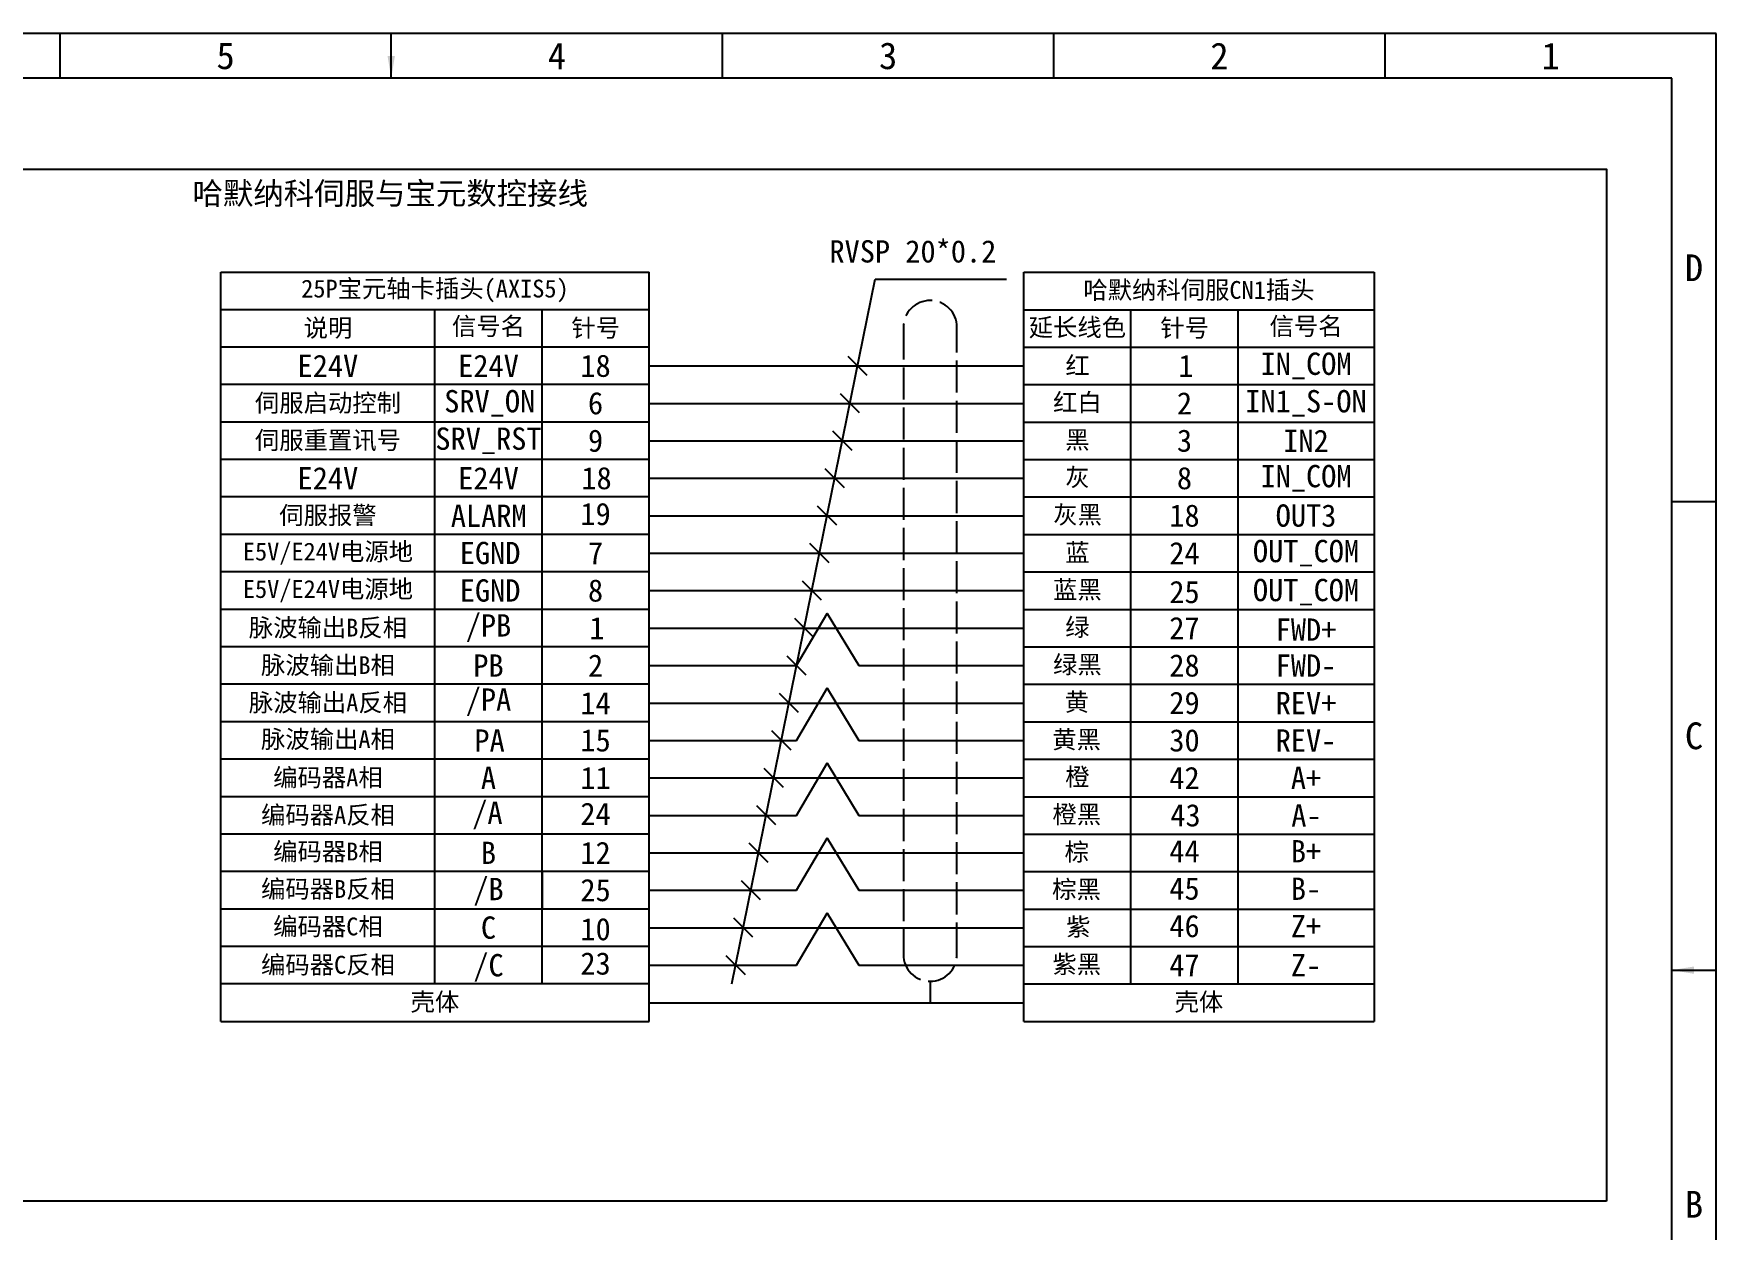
# Model space of a CAD drawing. Header units: millimetres. Extents: x 547 to 2149, y 622 to 1790.
# Drawn here: x 981.1 to 1169.7, y 938.3 to 1072.4 of the extents above; entities that cross this region are included whole.
import ezdxf

# ---------------------------------------------------------------- set-up
doc = ezdxf.new("R2010")
doc.units = ezdxf.units.MM
doc.linetypes.add('ACAD_ISO02W100', pattern=[15, 12, -3])
for name, color, linetype in [('中文标注', 3, 'Continuous'), ('仅图框使用', 7, 'Continuous'), ('元器件与线路', 7, 'Continuous'), ('英文数字标注', 3, 'Continuous'), ('虚线', 7, 'ACAD_ISO02W100')]:
    doc.layers.add(name, color=color, linetype=linetype)
doc.styles.get("Standard").update_dxf_attribs({"font": 'txt', "bigfont": 'gbcbig.shx'})
doc.dimstyles.new('ISO-25', dxfattribs={"dimtxt": 2.5, "dimasz": 2.5, "dimexe": 1.25, "dimexo": 0.625, "dimtad": 1, "dimtxsty": 'Standard', "dimcen": 2.5, "dimadec": 0, "dimazin": 0, "dimtfac": 1, "dimtmove": 0, "dimatfit": 3, "dimfxl": 0, "dimarcsym": 0})

msp = doc.modelspace()

# ---------------------------------------------------------------- linework, layer by layer
at = {"layer": '仅图框使用'}
for p, q in [((1169.71, 1072.38), (872.71, 1072.38)), ((984.09, 1067.38), (984.09, 1072.38)), ((1058.34, 1067.38), (1058.34, 1072.38)), ((1095.46, 1067.38), (1095.46, 1072.38)), ((1132.59, 1067.38), (1132.59, 1072.38)), ((1169.71, 862.38), (1169.71, 1072.38)), ((1164.71, 1067.38), (877.71, 1067.38)), ((1164.71, 867.38), (1164.71, 1067.38)), ((1169.71, 1019.88), (1164.71, 1019.88))]:
    msp.add_line(p, q, dxfattribs=at)
at = {"layer": '元器件与线路'}
for p, q in [((1002.11, 1045.63), (1050.11, 1045.63)), ((1002.11, 961.63), (1002.11, 1045.63)), ((1050.11, 961.63), (1050.11, 1045.63)), ((1092.11, 1045.63), (1131.35, 1045.63)), ((1092.11, 961.63), (1092.11, 1045.63)), ((1131.35, 1045.63), (1131.35, 961.63)), ((1050.11, 1041.43), (1002.11, 1041.43)), ((1026.11, 965.83), (1026.11, 1041.43)), ((1038.11, 965.83), (1038.11, 1041.43)), ((1092.11, 1041.43), (1131.35, 1041.43)), ((1104.11, 965.83), (1104.11, 1041.43)), ((1116.11, 965.83), (1116.11, 1041.43)), ((1050.11, 1037.23), (1002.11, 1037.23)), ((1092.11, 1037.23), (1131.35, 1037.23)), ((1050.11, 1035.13), (1092.11, 1035.13)), ((1050.11, 1033.03), (1002.11, 1033.03)), ((1092.11, 1033.03), (1131.35, 1033.03)), ((1050.11, 1030.93), (1092.11, 1030.93)), ((1050.11, 1028.83), (1002.11, 1028.83)), ((1092.11, 1028.83), (1131.35, 1028.83)), ((1050.11, 1026.73), (1092.11, 1026.73)), ((1050.11, 1024.63), (1002.11, 1024.63)), ((1092.11, 1024.63), (1131.35, 1024.63)), ((1050.11, 1022.53), (1092.11, 1022.53)), ((1050.11, 1020.43), (1002.11, 1020.43)), ((1092.11, 1020.43), (1131.35, 1020.43)), ((1050.11, 1018.33), (1092.11, 1018.33)), ((1050.11, 1016.23), (1002.11, 1016.23)), ((1092.11, 1016.23), (1131.35, 1016.23)), ((1050.11, 1014.13), (1092.11, 1014.13)), ((1050.11, 1012.03), (1002.11, 1012.03)), ((1092.11, 1012.03), (1131.35, 1012.03)), ((1050.11, 1009.93), (1092.11, 1009.93)), ((1050.11, 1007.83), (1002.11, 1007.83)), ((1092.11, 1007.83), (1131.35, 1007.83)), ((1050.11, 1005.73), (1092.11, 1005.73)), ((1050.11, 1003.63), (1002.11, 1003.63)), ((1092.11, 1003.63), (1131.35, 1003.63)), ((1050.11, 1001.53), (1066.61, 1001.53)), ((1073.61, 1001.53), (1092.11, 1001.53)), ((1050.11, 999.43), (1002.11, 999.43)), ((1092.11, 999.43), (1131.35, 999.43)), ((1050.11, 997.33), (1092.11, 997.33)), ((1050.11, 995.23), (1002.11, 995.23)), ((1092.11, 995.23), (1131.35, 995.23)), ((1050.11, 993.13), (1066.61, 993.13)), ((1073.61, 993.13), (1092.11, 993.13)), ((1050.11, 991.03), (1002.11, 991.03)), ((1092.11, 991.03), (1131.35, 991.03)), ((1050.11, 988.93), (1092.11, 988.93)), ((1050.11, 986.83), (1002.11, 986.83)), ((1092.11, 986.83), (1131.35, 986.83)), ((1050.11, 984.73), (1066.61, 984.73)), ((1073.61, 984.73), (1092.11, 984.73)), ((1050.11, 982.63), (1002.11, 982.63)), ((1092.11, 982.63), (1131.35, 982.63)), ((1050.11, 980.53), (1092.11, 980.53)), ((1050.11, 978.43), (1002.11, 978.43)), ((1038.11, 978.43), (1038.11, 974.23)), ((1038.11, 978.43), (1038.11, 974.23)), ((1092.11, 978.43), (1131.35, 978.43)), ((1050.11, 976.33), (1066.61, 976.33)), ((1073.61, 976.33), (1092.11, 976.33)), ((1050.11, 974.23), (1002.11, 974.23)), ((1092.11, 974.23), (1131.35, 974.23)), ((1050.11, 972.13), (1092.11, 972.13)), ((1050.11, 970.03), (1002.11, 970.03)), ((1092.11, 970.03), (1131.35, 970.03)), ((1050.11, 967.93), (1066.61, 967.93)), ((1073.61, 967.93), (1092.11, 967.93)), ((1050.11, 965.83), (1002.11, 965.83)), ((1092.11, 965.83), (1131.35, 965.83)), ((1050.11, 963.73), (1092.11, 963.73)), ((1002.11, 961.63), (1050.11, 961.63)), ((1092.11, 961.63), (1131.35, 961.63))]:
    msp.add_line(p, q, dxfattribs=at)
msp.add_lwpolyline([(1157.39, 941.47), (884.8, 941.47), (884.8, 1057.19), (1157.39, 1057.19)], close=True, dxfattribs=at)
for points in [[(1066.61, 1001.53), (1070.07, 1007.38), (1073.61, 1001.53)], [(1066.61, 993.13), (1070.07, 998.98), (1073.61, 993.13)], [(1066.61, 984.73), (1070.07, 990.58), (1073.61, 984.73)], [(1066.61, 976.33), (1070.07, 982.18), (1073.61, 976.33)], [(1066.61, 967.93), (1070.07, 973.78), (1073.61, 967.93)], [(1081.61, 966.13), (1081.61, 963.73)]]:
    msp.add_lwpolyline(points, dxfattribs=at)
at = {"layer": '英文数字标注', "color": 4}
for p, q in [((1059.4, 965.83), (1075.46, 1044.84)), ((1075.46, 1044.84), (1090.15, 1044.84)), ((1074.56, 1034.06), (1072.41, 1036.2)), ((1073.7, 1029.86), (1071.56, 1032)), ((1072.85, 1025.66), (1070.7, 1027.8)), ((1072, 1021.46), (1069.85, 1023.6)), ((1071.14, 1017.26), (1069, 1019.4)), ((1070.29, 1013.06), (1068.14, 1015.2)), ((1069.43, 1008.86), (1067.29, 1011)), ((1068.58, 1004.66), (1066.43, 1006.8)), ((1067.73, 1000.46), (1065.58, 1002.6)), ((1066.87, 996.26), (1064.73, 998.4)), ((1066.02, 992.06), (1063.87, 994.2)), ((1065.17, 987.86), (1063.02, 990)), ((1064.31, 983.66), (1062.17, 985.8)), ((1063.46, 979.46), (1061.31, 981.6)), ((1062.6, 975.26), (1060.46, 977.4)), ((1061.75, 971.06), (1059.6, 973.2)), ((1060.9, 966.86), (1058.75, 969))]:
    msp.add_line(p, q, dxfattribs=at)
at = {"layer": '虚线', "ltscale": 0.3}
for p, q in [((1078.61, 1039.46), (1078.61, 969.13)), ((1084.61, 969.13), (1084.61, 1039.46))]:
    msp.add_line(p, q, dxfattribs=at)
for centre, start, end in [((1081.61, 1039.46), 0, 180), ((1081.61, 969.13), 180, 0)]:
    msp.add_arc(centre, 3, start, end, dxfattribs=at)

# ---------------------------------------------------------------- texts
at = {"layer": '中文标注', "attachment_point": 5}
for s, insert, char_height, width in [('{\\fSimSun|b0|i0|c134|p2;哈默纳科伺服与宝元数控接线}', (1021.1, 1054.33), 2.5, 272.5884), ('{\\fSimSun|b0|i0|c134|p2;25P宝元轴卡插头(AXIS5)}', (1026.11, 1043.53), 2, 48), ('{\\fSimSun|b0|i0|c134|p2;哈默纳科伺服CN1插头}', (1111.73, 1043.53), 2, 39.2387), ('{\\fSimSun|b0|i0|c134|p2;说明}', (1014.12, 1039.27), 2, 23.9785), ('{\\fSimSun|b0|i0|c134|p2;信号名}', (1032.11, 1039.47), 2, 12), ('{\\fSimSun|b0|i0|c134|p2;针号}', (1044.13, 1039.28), 2, 12), ('{\\fSimSun|b0|i0|c134|p2;延长线色}', (1098.11, 1039.33), 2, 12), ('{\\fSimSun|b0|i0|c134|p2;针号}', (1110.13, 1039.28), 2, 12), ('{\\fSimSun|b0|i0|c134|p2;信号名}', (1123.73, 1039.47), 2, 15.2387), ('{\\fSimSun|b0|i0|c134|p2;红}', (1098.13, 1035.13), 2, 11.97), ('{\\fSimSun|b0|i0|c134|p2;伺服启动控制}', (1014.12, 1030.87), 2, 23.9785), ('{\\fSimSun|b0|i0|c134|p2;红白}', (1098.11, 1030.93), 2, 12), ('{\\fSimSun|b0|i0|c134|p2;灰}', (1098.11, 1022.53), 2, 12), ('{\\fSimSun|b0|i0|c134|p2;伺服报警}', (1014.12, 1018.27), 2, 23.9785), ('{\\fSimSun|b0|i0|c134|p2;灰黑}', (1098.13, 1018.33), 2, 11.97), ('{\\fSimSun|b0|i0|c134|p2;脉波输出B反相}', (1014.12, 1005.67), 2, 23.9785), ('{\\fSimSun|b0|i0|c134|p2;绿}', (1098.11, 1005.73), 2, 12), ('{\\fSimSun|b0|i0|c134|p2;脉波输出B相}', (1014.12, 1001.47), 2, 23.9785), ('{\\fSimSun|b0|i0|c134|p2;绿黑}', (1098.11, 1001.53), 2, 12), ('{\\fSimSun|b0|i0|c134|p2;编码器A相}', (1014.12, 988.87), 2, 23.9785), ('{\\fSimSun|b0|i0|c134|p2;橙}', (1098.11, 988.93), 2, 12), ('{\\fSimSun|b0|i0|c134|p2;编码器A反相}', (1014.12, 984.67), 2, 23.9785), ('{\\fSimSun|b0|i0|c134|p2;橙黑}', (1098.04, 984.73), 2, 11.7945), ('{\\fSimSun|b0|i0|c134|p2;编码器C相}', (1014.12, 972.17), 2, 23.9785), ('{\\fSimSun|b0|i0|c134|p2;紫}', (1098.21, 972.13), 2, 11.7945), ('{\\fSimSun|b0|i0|c134|p2;紫黑}', (1098.04, 967.93), 2, 11.7945), ('{\\fSimSun|b0|i0|c134|p2;编码器C反相}', (1014.12, 967.87), 2, 23.9785), ('{\\fSimSun|b0|i0|c134|p2;壳体}', (1026.11, 963.71), 2, 48), ('{\\fSimSun|b0|i0|c134|p2;壳体}', (1111.73, 963.71), 2, 39.2387)]:
    msp.add_mtext(s, dxfattribs=dict(at, insert=insert, char_height=char_height, width=width))
at = {"layer": '中文标注', "color": 6, "char_height": 2, "attachment_point": 5}
for s, insert, width in [('{\\fSimSun|b0|i0|c134|p2;伺服重置讯号}', (1014.12, 1026.67), 23.9785), ('{\\fSimSun|b0|i0|c134|p2;黑}', (1098.11, 1026.73), 12), ('{\\fSimSun|b0|i0|c134|p2;E5V/E24V电源地}', (1014.12, 1014.07), 23.9785), ('{\\fSimSun|b0|i0|c134|p2;蓝}', (1098.11, 1014.13), 12), ('{\\fSimSun|b0|i0|c134|p2;E5V/E24V电源地}', (1014.12, 1009.87), 23.9785), ('{\\fSimSun|b0|i0|c134|p2;蓝黑}', (1098.11, 1009.93), 12), ('{\\fSimSun|b0|i0|c134|p2;脉波输出A反相}', (1014.12, 997.27), 23.9785), ('{\\fSimSun|b0|i0|c134|p2;黄}', (1098.04, 997.33), 11.7945), ('{\\fSimSun|b0|i0|c134|p2;脉波输出A相}', (1014.12, 993.17), 23.9785), ('{\\fSimSun|b0|i0|c134|p2;黄黑}', (1098.01, 993.13), 11.7945), ('{\\fSimSun|b0|i0|c134|p2;编码器B相}', (1014.12, 980.57), 23.9785), ('{\\fSimSun|b0|i0|c134|p2;棕}', (1098.04, 980.53), 11.7945), ('{\\fSimSun|b0|i0|c134|p2;编码器B反相}', (1014.12, 976.37), 23.9785), ('{\\fSimSun|b0|i0|c134|p2;棕黑}', (1098.01, 976.33), 11.7945)]:
    msp.add_mtext(s, dxfattribs=dict(at, insert=insert, width=width))
at = {"layer": '仅图框使用', "char_height": 3, "attachment_point": 5}
for s, insert, width in [('{\\fSimSun|b0|i0|c134|p2;5}', (1002.65, 1069.88), 37.125), ('{\\fSimSun|b0|i0|c134|p2;4}', (1039.78, 1069.88), 37.125), ('{\\fSimSun|b0|i0|c134|p2;3}', (1076.9, 1069.88), 37.125), ('{\\fSimSun|b0|i0|c134|p2;2}', (1114.03, 1069.88), 37.125), ('{\\fSimSun|b0|i0|c134|p2;1}', (1151.15, 1069.88), 37.125), ('{\\fSimSun|b0|i0|c134|p2;D}', (1167.21, 1046.13), 5), ('{\\fSimSun|b0|i0|c134|p2;C}', (1167.21, 993.63), 5), ('{\\fSimSun|b0|i0|c134|p2;B}', (1167.21, 941.13), 5)]:
    msp.add_mtext(s, dxfattribs=dict(at, insert=insert, width=width))
at = {"layer": '英文数字标注', "color": 4, "insert": (1079.67, 1047.95), "char_height": 2.5, "width": 24, "attachment_point": 5}
msp.add_mtext('{\\fSimSun|b0|i0|c134|p2;RVSP 20*0.2}', dxfattribs=at)
at = {"layer": '英文数字标注', "char_height": 2.5, "attachment_point": 5}
for s, insert, width in [('{\\fSimSun|b0|i0|c134|p2;E24V}', (1014.11, 1035.13), 24), ('{\\fSimSun|b0|i0|c134|p2;E24V}', (1032.11, 1035.13), 12), ('{\\fSimSun|b0|i0|c134|p2;18}', (1044.11, 1035.13), 12), ('{\\fSimSun|b0|i0|c134|p2;1}', (1110.27, 1035.13), 12.308), ('{\\fSimSun|b0|i0|c134|p2;IN_COM}', (1123.73, 1035.13), 15.2387), ('{\\fSimSun|b0|i0|c134|p2;SRV_ON}', (1032.25, 1030.93), 11.7287), ('{\\fSimSun|b0|i0|c134|p2;6}', (1044.11, 1030.93), 12), ('{\\fSimSun|b0|i0|c134|p2;2}', (1110.11, 1030.93), 12), ('{\\fSimSun|b0|i0|c134|p2;IN1_S-ON}', (1123.73, 1030.93), 15.2387), ('{\\fSimSun|b0|i0|c134|p2;IN_COM}', (1123.73, 1022.53), 15.2387), ('{\\fSimSun|b0|i0|c134|p2;E24V}', (1014.11, 1022.53), 24), ('{\\fSimSun|b0|i0|c134|p2;E24V}', (1032.11, 1022.53), 12), ('{\\fSimSun|b0|i0|c134|p2;18}', (1044.22, 1022.53), 12), ('{\\fSimSun|b0|i0|c134|p2;8}', (1110.11, 1022.53), 12), ('{\\fSimSun|b0|i0|c134|p2;ALARM}', (1032.14, 1018.33), 12), ('{\\fSimSun|b0|i0|c134|p2;19}', (1044.11, 1018.51), 12), ('{\\fSimSun|b0|i0|c134|p2;18}', (1110.11, 1018.33), 12), ('{\\fSimSun|b0|i0|c134|p2;OUT3}', (1123.73, 1018.33), 15.2387), ('{\\fSimSun|b0|i0|c134|p2;/PB}', (1032.11, 1005.73), 12), ('{\\fSimSun|b0|i0|c134|p2;1}', (1044.27, 1005.73), 12.308), ('{\\fSimSun|b0|i0|c134|p2;27}', (1110.11, 1005.73), 12), ('{\\fSimSun|b0|i0|c134|p2;FWD+}', (1123.73, 1005.56), 15.2387), ('{\\fSimSun|b0|i0|c134|p2;PB}', (1032.11, 1001.53), 12), ('{\\fSimSun|b0|i0|c134|p2;2}', (1044.11, 1001.53), 12), ('{\\fSimSun|b0|i0|c134|p2;28}', (1110.11, 1001.53), 12), ('{\\fSimSun|b0|i0|c134|p2;FWD-}', (1123.73, 1001.53), 15.2387), ('{\\fSimSun|b0|i0|c134|p2;A}', (1032.11, 988.93), 12), ('{\\fSimSun|b0|i0|c134|p2;11}', (1044.11, 988.93), 12), ('{\\fSimSun|b0|i0|c134|p2;42}', (1110.11, 988.93), 12), ('{\\fSimSun|b0|i0|c134|p2;A+}', (1123.73, 988.93), 15.2387), ('{\\fSimSun|b0|i0|c134|p2;/A}', (1031.99, 984.73), 12.2445), ('{\\fSimSun|b0|i0|c134|p2;24}', (1044.11, 984.91), 12), ('{\\fSimSun|b0|i0|c134|p2;43}', (1110.22, 984.73), 12), ('{\\fSimSun|b0|i0|c134|p2;A-}', (1123.78, 984.73), 15.1299), ('{\\fSimSun|b0|i0|c134|p2;C}', (1032.11, 972.13), 12), ('{\\fSimSun|b0|i0|c134|p2;10}', (1044.11, 971.96), 12), ('{\\fSimSun|b0|i0|c134|p2;46}', (1110.11, 972.31), 12), ('{\\fSimSun|b0|i0|c134|p2;Z+}', (1123.73, 972.31), 15.2387), ('{\\fSimSun|b0|i0|c134|p2;/C}', (1032.11, 967.63), 12), ('{\\fSimSun|b0|i0|c134|p2;23}', (1044.11, 968.11), 12), ('{\\fSimSun|b0|i0|c134|p2;47}', (1110.11, 967.94), 12), ('{\\fSimSun|b0|i0|c134|p2;Z-}', (1123.73, 967.94), 15.2387)]:
    msp.add_mtext(s, dxfattribs=dict(at, insert=insert, width=width))
at = {"layer": '英文数字标注', "color": 6, "char_height": 2.5, "attachment_point": 5}
for s, insert, width in [('{\\fSimSun|b0|i0|c134|p2;SRV_RST}', (1032.11, 1026.73), 12), ('{\\fSimSun|b0|i0|c134|p2;9}', (1044.11, 1026.73), 12), ('{\\fSimSun|b0|i0|c134|p2;3}', (1110.11, 1026.73), 12), ('{\\fSimSun|b0|i0|c134|p2;IN2}', (1123.73, 1026.73), 15.2387), ('{\\fSimSun|b0|i0|c134|p2;EGND}', (1032.29, 1014.13), 12), ('{\\fSimSun|b0|i0|c134|p2;7}', (1044.11, 1014.13), 12), ('{\\fSimSun|b0|i0|c134|p2;24}', (1110.11, 1014.13), 12), ('{\\fSimSun|b0|i0|c134|p2;OUT_COM}', (1123.73, 1014.13), 15.2387), ('{\\fSimSun|b0|i0|c134|p2;EGND}', (1032.29, 1009.93), 12), ('{\\fSimSun|b0|i0|c134|p2;8}', (1044.11, 1009.93), 12), ('{\\fSimSun|b0|i0|c134|p2;25}', (1110.11, 1009.76), 12), ('{\\fSimSun|b0|i0|c134|p2;OUT_COM}', (1123.73, 1009.76), 15.2387), ('{\\fSimSun|b0|i0|c134|p2;/PA}', (1032.11, 997.42), 12), ('{\\fSimSun|b0|i0|c134|p2;14}', (1044.11, 997.33), 12), ('{\\fSimSun|b0|i0|c134|p2;29}', (1110.11, 997.33), 12), ('{\\fSimSun|b0|i0|c134|p2;REV+}', (1123.73, 997.33), 15.2387), ('{\\fSimSun|b0|i0|c134|p2;PA}', (1032.23, 993.13), 11.7567), ('{\\fSimSun|b0|i0|c134|p2;15}', (1044.11, 993.13), 12), ('{\\fSimSun|b0|i0|c134|p2;30}', (1110.11, 993.13), 12), ('{\\fSimSun|b0|i0|c134|p2;REV-}', (1123.73, 993.13), 15.2387), ('{\\fSimSun|b0|i0|c134|p2;B}', (1032.11, 980.53), 12), ('{\\fSimSun|b0|i0|c134|p2;12}', (1044.11, 980.53), 12), ('{\\fSimSun|b0|i0|c134|p2;44}', (1110.11, 980.71), 12), ('{\\fSimSun|b0|i0|c134|p2;B+}', (1123.73, 980.71), 15.2387), ('{\\fSimSun|b0|i0|c134|p2;/B}', (1032.11, 976.17), 12), ('{\\fSimSun|b0|i0|c134|p2;25}', (1044.11, 976.34), 12), ('{\\fSimSun|b0|i0|c134|p2;45}', (1110.11, 976.51), 12), ('{\\fSimSun|b0|i0|c134|p2;B-}', (1123.73, 976.51), 15.2387)]:
    msp.add_mtext(s, dxfattribs=dict(at, insert=insert, width=width))

# ---------------------------------------------------------------- leaders
at = {"layer": '仅图框使用'}
for points in [[(1021.21, 1067.38), (1021.21, 1072.38)], [(1164.71, 967.38), (1169.71, 967.38)]]:
    msp.add_leader(points, dimstyle='ISO-25', override={"dimgap": 0.625, "dimtad": 0}, dxfattribs=at)

doc.saveas('drawing.dxf')
